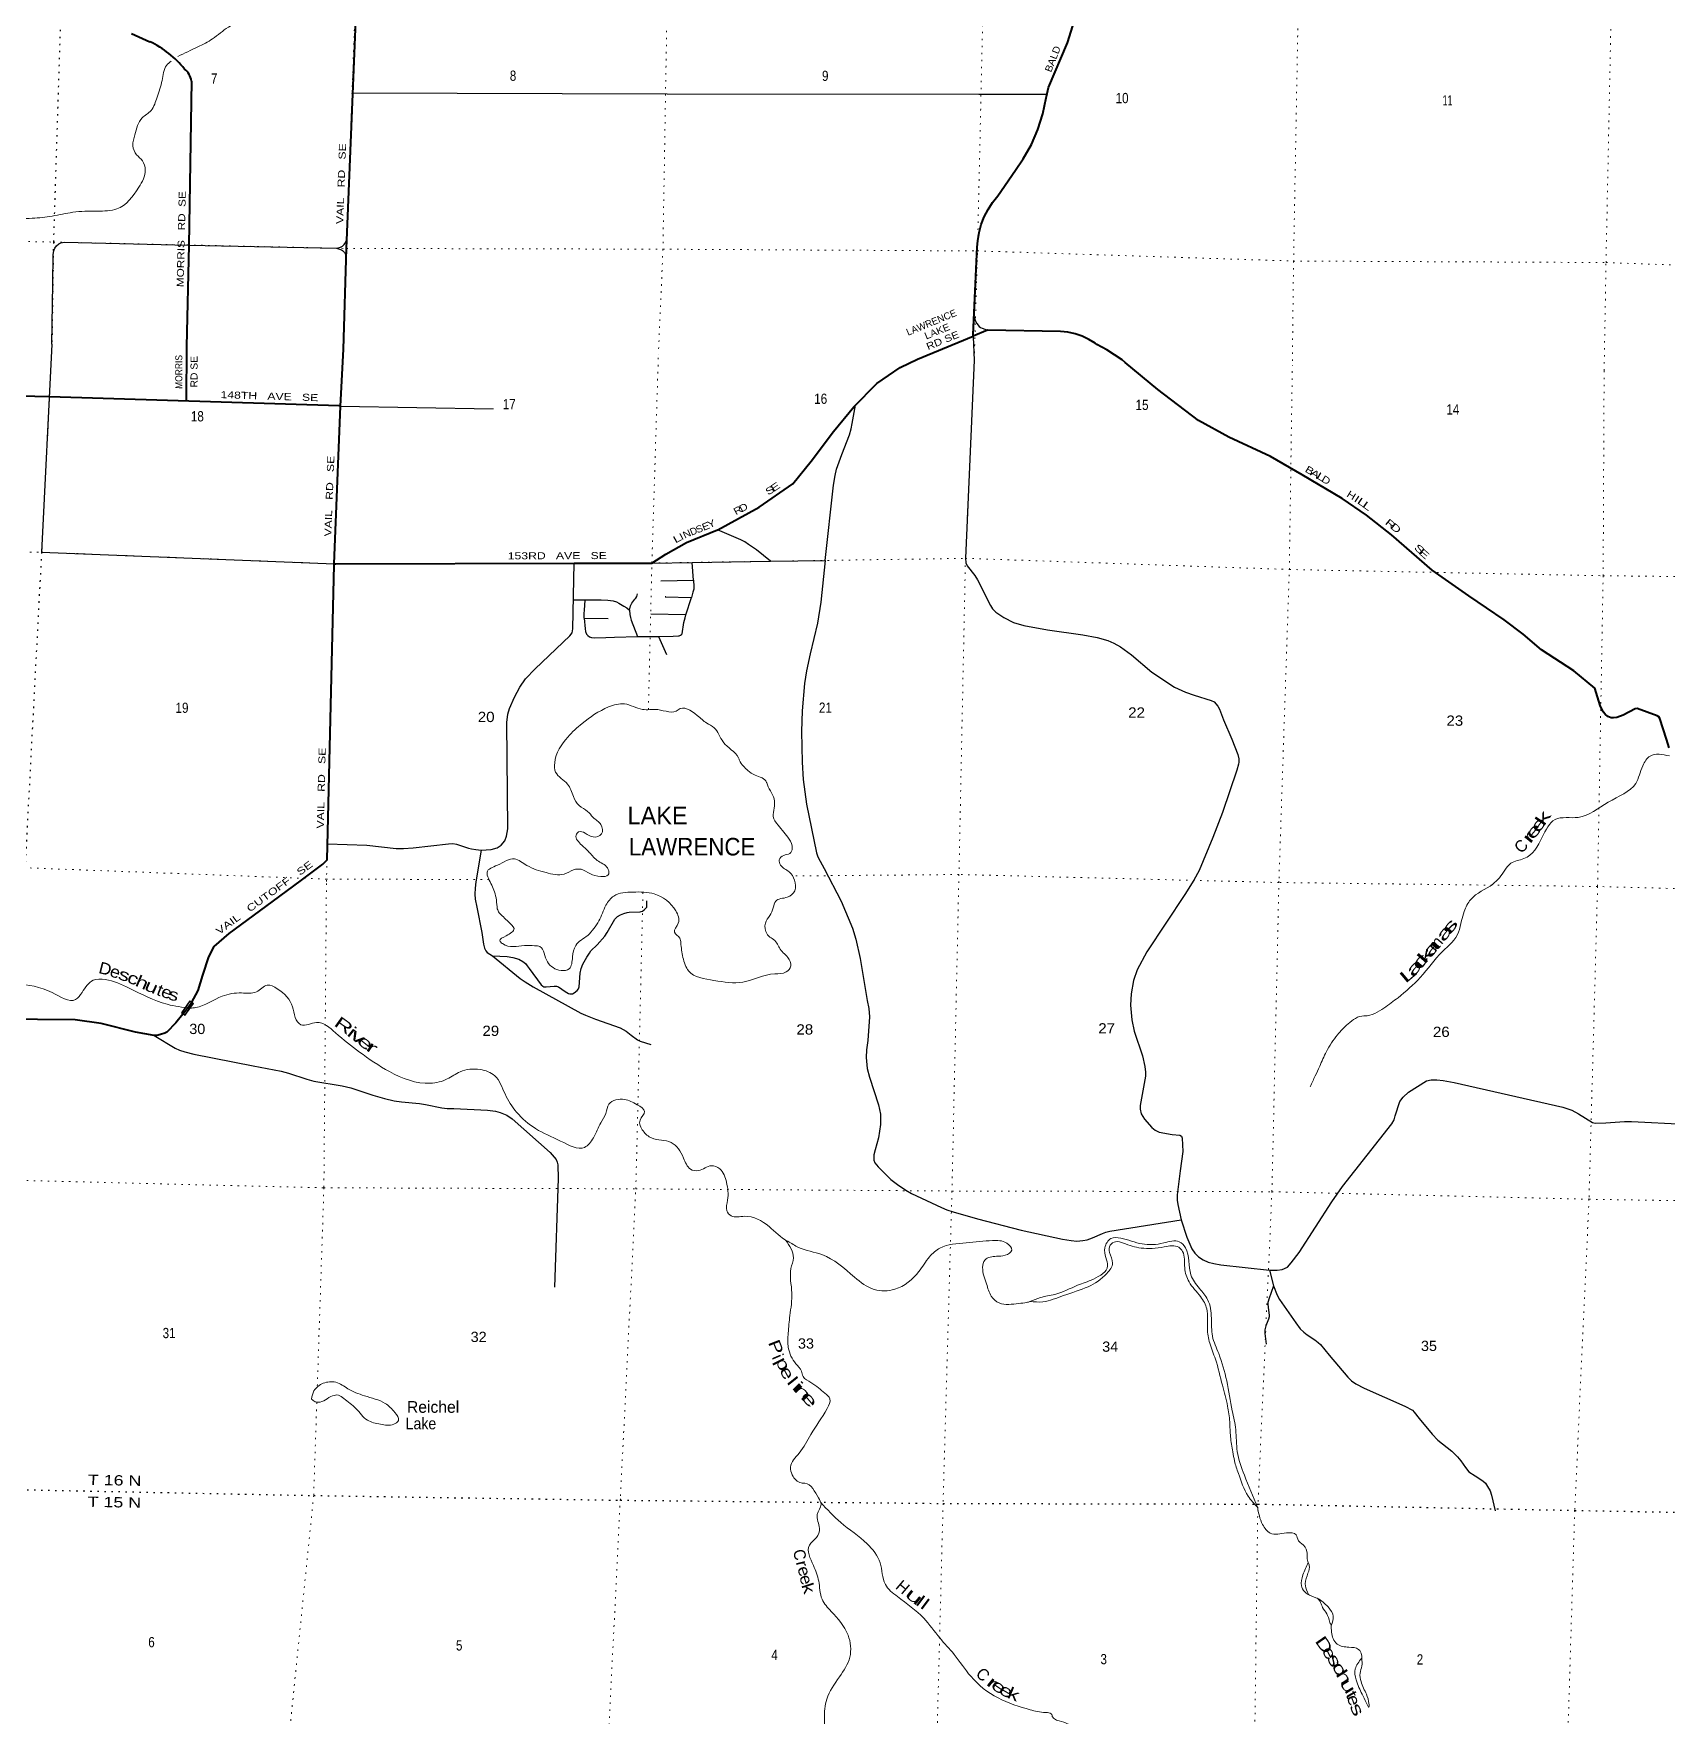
# Model space of a CAD drawing. Header units: feet. Extents: x -518066 to -250644, y -364975 to -177792.
# Drawn here: x -405102 to -377218, y -248936 to -220207 of the extents above; entities that cross this region are included whole.
import ezdxf
from ezdxf.enums import TextEntityAlignment as Align

# ---------------------------------------------------------------- set-up
doc = ezdxf.new("R2010")
doc.units = ezdxf.units.FT
doc.header["$LTSCALE"] = 80
doc.linetypes.add('DOTTED', pattern=[1.5, 0.3, -1.2])
for name, color, linetype, lineweight in [('26', 7, 'Continuous', 40), ('29', 7, 'Continuous', 25), ('39', 7, 'Continuous', 13), ('41', 7, 'Continuous', 13), ('6', 7, 'DOTTED', 25), ('61', 7, 'Continuous', 13), ('7', 7, 'DOTTED', 13)]:
    doc.layers.add(name, color=color, linetype=linetype, lineweight=lineweight)
doc.layers.add('27', color=7, linetype='Continuous')

msp = doc.modelspace()

# ---------------------------------------------------------------- linework, layer by layer
at = {"layer": '26'}
for p, q in [((-403431.72, -220206.54), (-403117.15, -220343.36)), ((-402409.04, -221015.27), (-402453.42, -223815.26)), ((-390018.46, -225763.03), (-389064.52, -225369.03)), ((-402493.58, -225546.41), (-402496.36, -226479.3)), ((-399864.74, -226564.49), (-399813.79, -225593.52))]:
    msp.add_line(p, q, dxfattribs=at)
for points in [[(-399813.79, -225593.52), (-399764.6, -223873.64), (-399579.88, -219426.83)], [(-389064.52, -225369.03), (-389063.45, -225345.13), (-388996.43, -223853.89), (-388988.85, -223742.62), (-388966, -223602.31), (-388928.61, -223465.16), (-388877.09, -223332.67), (-388812, -223206.29), (-388734.06, -223087.4), (-388644.12, -222977.32), (-388345.3, -222538.2), (-388210.09, -222345.15), (-388072.11, -222101.13), (-387960.4, -221844.02), (-387876.17, -221576.64), (-387820.35, -221301.93), (-387814.7, -221281.35), (-387781.47, -221124.51), (-387458.38, -220362.86), (-387363.19, -220075.43)], [(-402453.47, -223814.97), (-402453.42, -223815.26), (-402493.57, -225546.37)], [(-386471.95, -225823.38), (-386524.81, -225776.58), (-386783.28, -225607.14), (-386956.83, -225511.66), (-386986.73, -225490.92), (-387094.37, -225426.57), (-387208.14, -225373.82), (-387326.81, -225333.25), (-387449.07, -225305.31), (-387573.58, -225290.3), (-388820.45, -225268.64), (-389064.52, -225369.03)], [(-393429.64, -228677.56), (-393425.95, -228676.05), (-392718.06, -228289.73), (-392146.77, -227892.58), (-391831.25, -227506.35), (-391448.9, -226996.63), (-391104.59, -226578.77), (-390708.33, -226180.08), (-390310.49, -225904.25), (-390018.46, -225763.03)], [(-377187.38, -232399.55), (-377234.23, -232252.66), (-377345.97, -231900.04), (-377364.65, -231872.44), (-377393.77, -231855.19), (-377734.96, -231729.04), (-377768.99, -231734.36), (-377972.68, -231845.03), (-378079.52, -231881.08), (-378136.66, -231889.7), (-378176.75, -231887.19), (-378234.78, -231863.82), (-378280.18, -231826.7), (-378313.49, -231783.98), (-378363.72, -231676), (-378454.49, -231382.2), (-378812.81, -231084.97), (-379367.13, -230727.39), (-379677.73, -230459.32), (-380004.9, -230215.08), (-380608.43, -229802.13), (-381231.63, -229366.63), (-381927.96, -228762.53), (-382351.9, -228425.71), (-382768.87, -228143.41), (-383451.04, -227738.93), (-383990.1, -227423.94), (-384703.96, -227095.33), (-385221.54, -226812.99), (-385913.22, -226279.46), (-386471.95, -225823.38)], [(-399864.74, -226564.49), (-399889.02, -226563.71), (-404832.37, -226404.74), (-408117.01, -226331.03)], [(-399970.82, -229260.07), (-399864.78, -226565.27), (-399864.74, -226564.49)], [(-395877.42, -229248.84), (-394549.97, -229245.21), (-394313.64, -229091.08), (-393957.44, -228892.79), (-393429.64, -228677.56)], [(-402553.8, -236947.57), (-402409.94, -236752.49), (-402296.69, -236546.07), (-402215.04, -236283.95), (-402112.19, -235967.9), (-402018.21, -235794.63), (-401762.28, -235572.3), (-401033.21, -235031.37), (-400530.83, -234658.99), (-400167.26, -234386.49), (-400093, -234310.98), (-399971.45, -229276.08), (-399970.82, -229260.07)], [(-399970.82, -229260.07), (-399942.1, -229259.99), (-395877.42, -229248.85)], [(-402553.8, -236947.57), (-402677.87, -237098.09), (-402829.49, -237253.59), (-402862.37, -237269.52), (-402934.35, -237297.3), (-402997.7, -237310.41), (-403044.35, -237314.15), (-403365.09, -237253.28), (-403951.76, -237106.46), (-404393.23, -237045.14), (-405036.99, -237038.11), (-405465.42, -237029.41), (-405971.37, -236972.83), (-406655.3, -236860.28), (-407209.07, -236677.88), (-407715, -236518.61), (-408014.85, -236459.05), (-408296.83, -236385.78)]]:
    msp.add_lwpolyline(points, dxfattribs=at)
for centre, radius, start, end in [((-403843.04, -221862.01), 1683.22, 38.56729, 64.45298), ((-402731.46, -221067.28), 326.59, 9.16455, 51.23398)]:
    msp.add_arc(centre, radius, start, end, dxfattribs=at)
at = {"layer": '29'}
for p, q in [((-389049.59, -225779.57), (-389197.95, -229164.61)), ((-393840.7, -229540.04), (-393859.78, -229234.63)), ((-394396.98, -229546.32), (-393840.7, -229540.04)), ((-395888.69, -229872.26), (-395686.04, -229875.1)), ((-393970.78, -230126.95), (-394567.19, -230117.27)), ((-395703.22, -230185.25), (-395295.19, -230194.57)), ((-394795.51, -230497.93), (-394434.21, -230501.66)), ((-394434.21, -230501.66), (-394299.35, -230804.42)), ((-384006.76, -241320.66), (-383940.61, -241584.47))]:
    msp.add_line(p, q, dxfattribs=at)
for points in [[(-399662.9, -221217.99), (-394291.78, -221231.5), (-388966.96, -221237.28), (-387805.49, -221239.66)], [(-404767.8, -223977.53), (-404756.21, -223913.61), (-404738.99, -223866.22), (-404711, -223827.45), (-404670.09, -223795.13), (-404637.79, -223780.05), (-404579.17, -223768.72)], [(-404579.17, -223768.72), (-402453.64, -223816.86), (-399931.66, -223869.82)], [(-399931.66, -223869.82), (-399865.64, -223852.23), (-399850.57, -223846.84), (-399831.19, -223833.92), (-399804.28, -223808.07), (-399790.29, -223788.68), (-399758.52, -223727.23)], [(-404790.98, -225505.77), (-404776.42, -224476.73), (-404767.8, -223977.53)], [(-399931.66, -223869.82), (-399862.41, -223889.93), (-399847.34, -223896.39), (-399827.96, -223909.31), (-399806.43, -223931.93), (-399795.67, -223944.86), (-399767.97, -223991.39)], [(-389051.55, -225042.4), (-389029.02, -225113.46), (-389003.18, -225156.55), (-388964.43, -225203.94), (-388942.9, -225223.32), (-388912.75, -225236.25), (-388820.45, -225268.64)], [(-404790.98, -225505.77), (-404967.47, -229059.87), (-399967.1, -229260.06)], [(-389064.57, -225370.13), (-389065.06, -225381.09), (-389049.59, -225779.57)], [(-399864.02, -226564.51), (-397258.56, -226612.88), (-397262.42, -226604.75)], [(-391591.78, -229199.88), (-391449.94, -227916.02), (-391423.73, -227749.91), (-391397.51, -227645), (-391310.13, -227391.46), (-391174.68, -227055.97), (-391148.47, -226955.43), (-391131, -226862.54), (-391074.2, -226552.18)], [(-392526.89, -229214.21), (-392765.03, -229021.95), (-392898.29, -228925.78), (-392963.82, -228882.07), (-393029.36, -228847.1), (-393429.64, -228677.56)], [(-397465.57, -234146.63), (-397295.72, -234137.4), (-397190.87, -234109), (-397120.96, -234063.09), (-397059.8, -233986.6), (-397029.21, -233905.73), (-397007.37, -233785.53), (-397024.85, -231967.1), (-397007.37, -231827.21), (-396981.16, -231731.05), (-396893.77, -231534.34), (-396806.39, -231363.87), (-396705.9, -231219.61), (-396544.25, -231049.14), (-395950.07, -230489.62), (-395910.74, -230434.97), (-395897.64, -230367.23), (-395877.42, -229248.85)], [(-394549.97, -229245.21), (-393859.78, -229234.63), (-392526.89, -229214.21), (-391591.78, -229199.88)], [(-391591.78, -229199.88), (-391664.03, -229910.4), (-391725.19, -230268.85), (-391847.53, -230793.4), (-391908.7, -231084.09), (-391943.65, -231300.47), (-391982.97, -231768.2), (-391996.08, -232122.27), (-391987.34, -232646.83), (-391965.5, -232941.89), (-391908.69, -233363.72), (-391742.67, -234194.26)], [(-389197.95, -229164.61), (-389193.3, -229240.49), (-389171.46, -229290.76), (-389040.38, -229456.87), (-388992.32, -229529), (-388769.5, -229972.69), (-388734.55, -230027.33), (-388677.75, -230084.16), (-388542.31, -230173.77), (-388380.65, -230259.01), (-388201.52, -230313.65), (-387799.56, -230383.59), (-387196.63, -230471.01), (-386951.96, -230516.91), (-386768.46, -230569.37), (-386663.6, -230610.9), (-386550, -230674.28), (-386366.5, -230811.98), (-386016.98, -231109.22), (-385632.5, -231362.76), (-385440.26, -231450.18), (-385291.71, -231502.64), (-385003.35, -231590.07), (-384955.29, -231616.29), (-384889.75, -231686.24), (-384863.54, -231738.69), (-384793.63, -231922.29), (-384653.82, -232254.51), (-384548.96, -232514.59), (-384531.49, -232586.73), (-384531.49, -232645.73), (-384535.85, -232680.7), (-384566.44, -232779.06), (-384811.11, -233504.7), (-384977.13, -233933.09)], [(-393840.7, -229540.04), (-393833.26, -229643.76), (-393833.26, -229667.8), (-393836.54, -229688.57), (-393849.65, -229743.21), (-393873.91, -229830.73)], [(-394934.28, -230047), (-394912.41, -229977.06), (-394892.75, -229932.26), (-394877.46, -229904.94), (-394842.51, -229863.41), (-394823.94, -229843.74), (-394808.65, -229817.51), (-394794.45, -229771.61)], [(-394434.21, -230501.66), (-394183.88, -230496.16), (-394096.5, -230488.51), (-394082.3, -230487.42), (-394060.45, -230477.58), (-394041.89, -230465.56), (-394032.06, -230451.35), (-394003.66, -230262.29), (-393984, -230179.24), (-393970.78, -230126.95), (-393873.91, -229830.73)], [(-394311.93, -229823.9), (-394321.98, -229823.7), (-393873.91, -229830.73)], [(-395703.22, -230185.25), (-395703.22, -230105.47), (-395701.04, -230049.19), (-395687.93, -229876.52)], [(-395686.04, -229875.1), (-395417.05, -229874.34), (-395301.27, -229878.71), (-395211.71, -229891.82), (-395152.73, -229909.31), (-395115.59, -229928.98), (-395026.03, -229979.25), (-394977.97, -230012.03), (-394934.28, -230047)], [(-394934.28, -230047), (-394924.43, -230126.23), (-394914.6, -230176.5), (-394902.59, -230222.4), (-394795.51, -230497.93)], [(-395703.22, -230185.25), (-395690.11, -230365.56), (-395681.37, -230412.01), (-395663.9, -230461.73), (-395645.33, -230484.14), (-395615.84, -230505.44), (-395583.07, -230515.83), (-395532.83, -230522.93), (-395336.22, -230518.56), (-395185.49, -230509.81), (-394795.51, -230497.93)], [(-400084.84, -234037.51), (-399412.51, -234063.12), (-398914.44, -234119.94), (-398787.74, -234118.85), (-398621.72, -234106.83), (-398018.8, -234036.89), (-397948.89, -234033.62), (-397883.36, -234045.63), (-397682.38, -234111.2), (-397629.95, -234124.32), (-397555.68, -234137.43), (-397465.57, -234146.63)], [(-384977.13, -233933.09), (-385208.69, -234492.61), (-385300.44, -234660.9), (-385453.36, -234903.51), (-386099.98, -235882.68), (-386266.01, -236188.67), (-386327.18, -236372.27), (-386370.87, -236599.57), (-386379.6, -236791.92), (-386357.76, -237045.45), (-386318.44, -237237.79), (-386178.63, -237657.43), (-386134.93, -237838.83), (-386126.19, -237939.37), (-386126.2, -238007.14), (-386213.58, -238505.47), (-386213.58, -238571.02), (-386200.47, -238649.71), (-386143.67, -238741.52), (-386016.97, -238881.38), (-385960.17, -238925.1), (-385890.27, -238960.08), (-385671.81, -239003.8), (-385540.74, -239012.54), (-385510.16, -239030.01), (-385497.05, -239064.99), (-385488.31, -239292.3), (-385532, -239624.52)], [(-397465.57, -234146.63), (-397552.61, -234689.74), (-397565.71, -234795.75), (-397570.08, -234899.57), (-397563.53, -234985.9), (-397539.5, -235122.51), (-397452.12, -235555.27), (-397421.53, -235751.98), (-397408.43, -235818.65), (-397386.58, -235865.64), (-397360.37, -235892.96), (-397272.98, -235948.7)], [(-391742.67, -234194.26), (-391716.46, -234259.86), (-391677.14, -234336.35), (-391607.23, -234458.75), (-391318.87, -235018.27), (-391126.63, -235481.63), (-391069.83, -235665.23), (-390995.56, -235997.44), (-390873.23, -236714.33), (-390847.01, -236852.02), (-390838.27, -236994.1), (-390864.49, -237396.25), (-390886.33, -237555.8), (-390890.7, -237684.76), (-390873.22, -237872.72), (-390838.27, -238025.72), (-390680.99, -238497.82), (-390650.4, -238655.19), (-390646.03, -238830.04), (-390680.99, -239057.35)], [(-397272.98, -235948.7), (-397019.58, -235962.91), (-396925.64, -235977.12), (-396822.97, -236010.99), (-396753.06, -236049.25), (-396709.37, -236080.94), (-396676.59, -236121.37), (-396643.84, -236168.36), (-396438.48, -236443.76), (-396410.07, -236471.09), (-396391.5, -236479.28), (-396355.47, -236478.73), (-396215.66, -236469.99), (-396180.69, -236468.9), (-396163.21, -236473.82), (-396145.75, -236483.1), (-396032.15, -236561.79), (-395970.98, -236596.76), (-395950.21, -236601.68), (-395924, -236602.77), (-395907.61, -236599.49), (-395874.86, -236583.64), (-395823.51, -236542.67), (-395803.84, -236513.16), (-395791.85, -236478.73), (-395774.37, -236247.05), (-395757.96, -236166.72), (-395726.31, -236094.05), (-395661.84, -235972.2), (-395617.08, -235906.08), (-395589.75, -235866.19), (-395486.01, -235766.2), (-395354.93, -235613.2), (-395312.31, -235551.45), (-395180.16, -235324.68), (-395156.12, -235297.37), (-395137.54, -235280.43), (-395084.04, -235250.37), (-395029.41, -235227.42), (-394971.52, -235212.12), (-394935.49, -235206.66), (-394751.99, -235197.91), (-394731.21, -235194.64), (-394711.55, -235186.99), (-394682.08, -235167.31), (-394649.29, -235134.53), (-394637.28, -235119.23), (-394634.02, -235101.74), (-394634.02, -235014.32)], [(-397272.98, -235948.7), (-396797.84, -236338.85), (-396710.45, -236396.77), (-396575.01, -236478.73), (-395762.34, -236928.99), (-395681.51, -236967.24), (-395513.3, -237033.9), (-395089.48, -237182.53), (-395041.42, -237206.59), (-394988.99, -237239.36), (-394905.98, -237304.93), (-394796.75, -237387.99), (-394774.9, -237398.93), (-394748.69, -237409.85), (-394565.18, -237466.67)], [(-403044.35, -237314.15), (-402685.31, -237525.71), (-402613.21, -237559.59), (-402521.46, -237590.19), (-402370.72, -237630.63), (-401357.07, -237831.71), (-400876.46, -237919.14), (-400751.92, -237951.91), (-400439.54, -238059.03), (-400319.37, -238093.99), (-399834.39, -238172.67), (-399688.04, -238207.65), (-399312.29, -238330.05), (-399113.46, -238385.78), (-398949.62, -238425.12), (-398822.93, -238443.71), (-398517.09, -238469.94), (-398414.38, -238487.41), (-398132.6, -238548.62), (-398045.18, -238557.36), (-397931.62, -238557.37), (-397354.88, -238583.6), (-397217.21, -238604.36), (-397138.56, -238626.21), (-397024.96, -238674.3), (-396935.44, -238732.22), (-396288.8, -239309.25), (-396183.89, -239429.47), (-396164.23, -239475.37), (-396157.72, -239519.08), (-396148.98, -239755.13), (-396210.15, -241608.62)], [(-384006.76, -241320.66), (-383878.32, -241318.95), (-383793.11, -241305.27), (-383699.18, -241266.49), (-383635.82, -241191.62), (-383504.75, -241016.77), (-382945.5, -240151.25), (-382762, -239888.97), (-381923.14, -238822.37), (-381881.64, -238750.79), (-381861.97, -238682.49), (-381783.33, -238437.7), (-381728.72, -238366.11), (-381634.78, -238280.33), (-381328.94, -238087.99), (-381248.12, -238068.86), (-381154.18, -238070.51), (-381042.77, -238081.97), (-380857.08, -238114.22), (-379004.59, -238533.87), (-378849.47, -238586.85), (-378733.7, -238647.52), (-378497.77, -238796.14), (-378447.51, -238809.79), (-378270.58, -238804.89), (-377947.27, -238778.66), (-377831.46, -238779.19), (-376927.01, -238826.86)], [(-390680.99, -239057.35), (-390737.79, -239264.97), (-390759.62, -239346.93), (-390764, -239404.85), (-390759.62, -239440.92), (-390742.15, -239486.81), (-390689.73, -239553.48), (-390471.27, -239767.67), (-390355.49, -239858.38), (-390215.67, -239954.54), (-390117.38, -240008.09), (-389606.2, -240248.51), (-389516.62, -240285.68), (-389409.58, -240320.65), (-388994.53, -240440.85), (-388247.42, -240633.19), (-387539.63, -240790.55), (-387393.24, -240813.52), (-387294.96, -240821.15), (-387196.63, -240813.52), (-387120.2, -240799.3), (-387030.61, -240767.62), (-386858.05, -240690.01), (-386803.41, -240669.26), (-386731.35, -240655.04), (-385514.53, -240459.44)], [(-385532, -239624.52), (-385584.43, -240033.23), (-385584.43, -240120.65), (-385575.69, -240194.96), (-385514.53, -240459.44)], [(-385514.53, -240459.44), (-385418.4, -240752.31), (-385335.39, -240953.39), (-385282.96, -241027.7), (-385217.42, -241093.27), (-385143.15, -241141.35), (-385055.77, -241180.69), (-384959.65, -241202.55), (-384841.68, -241224.41), (-384006.76, -241320.66)], [(-383940.61, -241584.47), (-384020.33, -241811.8), (-384033.44, -241851.15), (-384035.62, -241870.28), (-384035.63, -241897.05), (-384024.7, -241999.77), (-384013.78, -242087.2), (-384012.68, -242099.77), (-384014.87, -242113.98), (-384026.89, -242154.95), (-384068.4, -242270.79), (-384084.77, -242315.06), (-384088.06, -242336.36), (-384088.05, -242365.87), (-384085.87, -242401.93), (-384066.21, -242583.34)], [(-383940.61, -241584.47), (-383879.42, -241745.14), (-383837.91, -241818.35), (-383560.47, -242217.24), (-383484.01, -242318.87), (-383425.03, -242374.61), (-383366.05, -242421.6), (-383237.16, -242505.75), (-383178.17, -242552.74), (-383136.67, -242588.81), (-382988.12, -242768.03), (-382669.17, -243143.97), (-382607.99, -243205.15), (-382533.73, -243257.62), (-382393.92, -243331.94), (-381699.23, -243637.93)], [(-381699.23, -243637.93), (-381570.31, -243711.14), (-381539.73, -243741.74), (-381452.34, -243851.02), (-381229.52, -244117.67), (-381133.4, -244218.21), (-380897.46, -244410.55), (-380801.34, -244506.72), (-380744.54, -244572.29), (-380665.89, -244689.24), (-380604.73, -244760.26), (-380495.5, -244830.2), (-380368.8, -244913.26), (-380322.91, -244955.89), (-380285.78, -245009.43), (-380242.08, -245087.03), (-380220.25, -245162.43), (-380154.71, -245424.71)]]:
    msp.add_lwpolyline(points, dxfattribs=at)
at = {"layer": '39'}
for points in [[(-397754.31, -213228.86), (-397740.58, -213367.68), (-397762.44, -213722.32), (-397760.55, -214016.38), (-397751.23, -214215.72), (-398011.32, -214422.95), (-398364.1, -214598.59), (-398429.71, -214715.86), (-398382.12, -214925), (-398484.97, -215191.58), (-398591.93, -215446.1), (-399020.41, -215733.03), (-399427.78, -215864.74), (-399576.02, -215952.36), (-399524.51, -216145.37), (-399505.2, -216334.57), (-399426.04, -216448.83), (-399443.1, -216610.08), (-399399.63, -216805.16), (-399362.2, -216996.25), (-399351.98, -217022.36), (-399318.69, -217197.37), (-399241.17, -217370.05), (-399165.55, -217558.87), (-399155.14, -217615.19), (-399500.78, -217964), (-399802.61, -218246.04), (-400378.82, -218701.16), (-400739.05, -218971.52), (-400917.04, -219123.8), (-401074.71, -219308.17), (-401153.82, -219516.17), (-401224.89, -219722.11), (-401777.5, -220094.49), (-402047.69, -220293.73), (-402300.17, -220432.43), (-402642.64, -220594.77)], [(-402753.75, -220678.66), (-402833.03, -220748.28), (-402909.81, -221004.6), (-402996.44, -221293.22), (-403097.56, -221517.49), (-403249.56, -221645.42), (-403374.41, -221932.29), (-403407.39, -222119.84), (-403344.06, -222274.49), (-403244.86, -222378.55), (-403197.62, -222533.32), (-403306.31, -222830.14), (-403679.98, -223199.28), (-404013.55, -223235.81), (-404433.68, -223256.82), (-404783.16, -223321.66), (-405126.78, -223358.26), (-405558.92, -223389.42), (-406044.56, -223543.81), (-406333.71, -223608.23), (-406745.17, -223727.88), (-407068.47, -223798.58), (-407261.34, -223826.08), (-407289.87, -223831.53)], [(-397188.27, -235151.72), (-397236.76, -234856.76), (-397338.86, -234627.16), (-397362.97, -234523.98), (-397187.56, -234404.71), (-396895.65, -234295.87), (-396684.55, -234406.87), (-396357, -234530.31), (-396047.64, -234556.72), (-395887.23, -234483.47), (-395756.25, -234474.04), (-395608.8, -234547.51), (-395420.65, -234597.64), (-395295.34, -234569.98), (-395293.47, -234475.39), (-395463.78, -234337.02), (-395617.75, -234186.91), (-395746.06, -234061.48), (-395843.24, -233888.35), (-395801.94, -233834.82), (-395687.69, -233857.28), (-395550.14, -233922.49), (-395410.27, -233870.97), (-395419.19, -233711.72), (-395555.55, -233586.12), (-395646.12, -233485.62), (-395793.05, -233385.99), (-395890.58, -233230.98), (-395989.02, -233019.57), (-396192.24, -232816.1), (-396209.17, -232654.68), (-395985.18, -232216.25), (-395741.12, -231983.6), (-395288.85, -231702.84), (-395018.16, -231649.94), (-394712.18, -231744.75), (-394450.66, -231748.05), (-394100.59, -231751.13), (-394098.54, -231749.15), (-393776.5, -231846.3), (-393614.12, -231978.47), (-393486.91, -232057.56), (-393332.75, -232300.3), (-393072.51, -232571.38), (-393053.28, -232616.06), (-392909.8, -232788.11), (-392788.66, -232869.1), (-392592.28, -232989.16), (-392589.99, -232997.98), (-392464.59, -233270.34), (-392461.75, -233431.48), (-392480.59, -233570.03), (-392397.05, -233720.73), (-392208.58, -233958.12), (-392153.32, -234114.29), (-392195.39, -234206.06), (-392300.62, -234236.14), (-392374.62, -234315.18), (-392354.21, -234402.17), (-392205.59, -234517.95), (-392115.78, -234656.69), (-392111.36, -234840.02), (-392238.3, -234950.2), (-392436.81, -235016.64), (-392477.3, -235130.59), (-392536.25, -235262.29), (-392613.34, -235395.63), (-392584.79, -235579.44), (-392567.16, -235603.96), (-392497.72, -235653.69), (-392416.81, -235733.87), (-392374.2, -235817.29), (-392230.51, -235979.27), (-392181.05, -236123.24), (-392257.54, -236226.39), (-392453.37, -236258.66), (-392997.46, -236400.64), (-393489.89, -236372.52), (-393921.32, -236210.73), (-394019.32, -235977.18), (-394056.61, -235726.75), (-394073.24, -235651.91), (-394163.77, -235549.39), (-394100.32, -235393.62), (-394142.43, -235183.36), (-394508.96, -234894.02), (-394870.53, -234862.52), (-395199.86, -234930.33), (-395333.71, -235084.67), (-395453.78, -235356.08), (-395641.8, -235603.95)], [(-377181.8, -232539.47), (-377511.59, -232541.01), (-377637.59, -232705.57), (-377758.26, -233007.17), (-378225.41, -233327.9), (-378739.64, -233587.27), (-379134.75, -233623.55), (-379352, -233925.2), (-379665.11, -234291.34), (-379890.05, -234371.34), (-379991, -234490.11), (-380194.87, -234725.58), (-380574.33, -234987.69), (-380685.08, -235194.85), (-380732.44, -235350.94), (-380780.64, -235549.3), (-381056.79, -235877.94), (-381435.78, -236319.27), (-381814.9, -236665.95), (-382055.83, -236842.28), (-382382.46, -236976.6), (-382396.54, -236976.31), (-382666.88, -237113.78), (-382849.68, -237301.36), (-383036.41, -237585.5), (-383152.06, -237836.86), (-383227.74, -238000.43), (-383313.92, -238185.94)], [(-395641.8, -235603.95), (-395848.42, -235774.93), (-395904.63, -235971.12), (-395962.96, -236173.3), (-396098.36, -236202.77), (-396332.83, -236053.03), (-396388.29, -235906.93), (-396460.48, -235792.71), (-396550.75, -235778.79), (-396725.79, -235777.25), (-397099.39, -235743.49), (-397142.72, -235696.3), (-397038.38, -235609.82), (-396903.08, -235483.7), (-396999.48, -235373.02), (-397084.3, -235286.72), (-397155.59, -235215.73), (-397188.27, -235151.72)], [(-408282.75, -235591.12), (-408091.79, -235731.72), (-407762.91, -235788.73), (-407203.86, -236110.17), (-406847.68, -236312.71), (-406218.22, -236432.21), (-405391.26, -236434.91), (-404786.45, -236580.08), (-404386.33, -236696.94), (-404275.28, -236576.37), (-404086.05, -236368.79), (-403880.57, -236356.85), (-403470.94, -236502.09), (-402822.47, -236779.03), (-402430.3, -236845.52)], [(-402430.3, -236845.52), (-402334.62, -236835.25), (-401882.05, -236641.07), (-401552.96, -236585.33), (-401299.04, -236566.33), (-401113.7, -236453.3), (-400943.84, -236513.13), (-400682.31, -236820.47), (-400637.63, -237002.6), (-400539.49, -237127.42), (-400273.15, -237090.54), (-399952.62, -237264.17), (-399540.64, -237594.7), (-399030.09, -237927.24), (-398329.77, -238126.7), (-398042.6, -238054.01), (-397822.86, -237931.61), (-397482.01, -237892.22), (-397232.62, -237999.98), (-397055.65, -238309.63), (-396858.56, -238619.69), (-396534.16, -238902.13), (-396107.75, -239114.16), (-395697.36, -239221.15), (-395547.22, -239057.08), (-395421.4, -238799.89), (-395337.75, -238640.5), (-395282.35, -238484.57), (-395015.13, -238403.41), (-394801.62, -238494.33), (-394675.17, -238611.67), (-394752.46, -238755.08), (-394699.81, -238941.39), (-394555.29, -239061.11), (-394222.8, -239138.33), (-394008.74, -239404.44), (-393891.72, -239592.06), (-393753.42, -239619.03), (-393534.43, -239534.88), (-393392.62, -239588.1), (-393276.44, -239817.99), (-393258.29, -240120.39), (-393269.96, -240303.39), (-393197.25, -240391.44), (-392970.01, -240398.07), (-392550.89, -240571.69), (-392233.93, -240823.78), (-392229.94, -240825.87), (-392046.89, -240930.27), (-391648.86, -241051.11), (-391093.09, -241436.91), (-390755.18, -241647.14), (-390402.98, -241644.22), (-389992.55, -241342.47), (-389812.5, -241090.41), (-389632.47, -240941.03), (-389186, -240851.44), (-388734.49, -240812.28), (-388493.92, -240857.43), (-388407.73, -240975.97), (-388520.15, -241064.3), (-388669.39, -241081.4), (-388863.8, -241143.9), (-388904.53, -241269.93), (-388837.7, -241553.18), (-388757.33, -241762.21), (-388620.78, -241877.74), (-388288.94, -241886.49), (-388151.77, -241869.14), (-388097.14, -241854.14)], [(-392268.02, -240803.83), (-392134.92, -241107.69), (-392176.8, -241292.08), (-392160.8, -241703.17), (-392194.68, -242093.11), (-392222.75, -242392.55), (-392221.62, -242640.24), (-392092.24, -242914.7), (-391998.17, -243041.45), (-391967.82, -243134.69), (-391834.97, -243234.03), (-391706.06, -243329.27), (-391599.16, -243418.03), (-391510.56, -243516.47), (-391556.03, -243678.65), (-391836.46, -244121.97), (-392036.02, -244444.12), (-392185.58, -244680.69), (-392154.02, -244814.22), (-391999.76, -244950.25), (-391939.5, -244955.5), (-391705.05, -245207.93), (-391662.91, -245315.5), (-391726.72, -245489.38), (-391689.19, -245727.74), (-391742.58, -245883.71), (-391861.88, -246014.18), (-391794.23, -246357.86), (-391702.95, -246625.5), (-391644.73, -246936.77), (-391489.85, -247143.28), (-391202.07, -247547.8), (-391171.35, -247926.97), (-391349.06, -248263.65), (-391563.81, -248641.87), (-391604.62, -248975.28), (-391616.2, -249254.93), (-391731.41, -249484.15), (-391860.3, -249692.95), (-391873.57, -249956.46), (-391761.63, -250603.06), (-391618.01, -250869.75), (-391496.85, -251051.42), (-391273.81, -251168.71), (-391083.53, -251416.21), (-391044.24, -251769.37), (-390971.12, -251937.98), (-390768.28, -252262.25), (-390703.74, -252559.56), (-390658.58, -252717.53), (-390467.36, -252816.05), (-390414.13, -252871.49), (-390011.53, -253066.93), (-389792.52, -253387.5), (-389565.2, -253593.47), (-389389.45, -253762.15), (-389277.67, -253909.39)], [(-388097.14, -241854.14), (-387918.7, -241785.27), (-387670.15, -241731.93), (-387284.75, -241576.66), (-387015.04, -241471.39), (-386771.1, -241244.79), (-386804.52, -241103.16), (-386817.3, -240935.78), (-386715.59, -240778.77), (-386548.45, -240772.1), (-386184.17, -240870.1), (-385813.59, -240853.47), (-385547.61, -240834.7), (-385444.97, -240935.45), (-385349.51, -241398.49), (-385205.18, -241628.95), (-385064.1, -241821.09), (-384999.93, -242136.5), (-384981.89, -242444.94), (-384875.11, -242743.1), (-384739.47, -243208.97), (-384642.95, -243720.35), (-384584.93, -244041.68), (-384558.11, -244414.73), (-384437.31, -244817.88), (-384212.71, -245364.08)], [(-388097.14, -241854.14), (-387877.9, -241858.59), (-387523.63, -241751.01), (-387102.11, -241600.5), (-386783.71, -241373.4), (-386685.63, -241196.18), (-386738.36, -241013.89), (-386725.91, -240893.33), (-386634.16, -240832.78), (-386501.85, -240857.61), (-386201.65, -240940.22), (-385806.86, -240920.05), (-385557.49, -240927.13), (-385492.47, -240996.91), (-385455.78, -241277.53), (-385382.08, -241518.64), (-385183.83, -241770.33), (-385079.32, -241979.85), (-385067.88, -242316.34), (-385028.53, -242564.81), (-384931.3, -242836.59), (-384813.39, -243283.98), (-384723.82, -243638.17), (-384686.93, -243908.73), (-384673.85, -244162.7), (-384632.65, -244419.26), (-384605.55, -244574.85), (-384539.34, -244787.62), (-384373.97, -245175.56), (-384212.71, -245364.08)], [(-400358.23, -243518.05), (-400317.22, -243377.93), (-400159.75, -243250.25), (-399944.09, -243232.48), (-399737.02, -243343.4), (-399457.66, -243461.83), (-399102.11, -243593.89), (-398936.14, -243748.27), (-398876.46, -243884.39), (-398954.21, -243949.26), (-399183.55, -243946.62), (-399405.57, -243879.69), (-399600.83, -243680.41), (-399808.72, -243509.07), (-399900.17, -243452.84), (-399998.96, -243462.92), (-400121.04, -243530.92), (-400244.65, -243574.72), (-400298.76, -243563.55), (-400358.23, -243518.05)], [(-391667.95, -245285.84), (-391326.96, -245624.35), (-390875.46, -245991.93), (-390654.47, -246314.56), (-390565.18, -246682.83), (-390358.05, -246892.42), (-389908.61, -247261.97), (-389637.53, -247595.68), (-389391.61, -247878.54), (-389107.26, -248252.79), (-388641.72, -248622.67), (-388094.35, -248823.06), (-387827.67, -248870.76), (-387733.53, -248892.8), (-387708.54, -248951.7), (-387643.08, -248999.34), (-387479.11, -249051), (-387268.35, -249280.79), (-387178.41, -249717.54), (-387099.63, -250007.08), (-386785.18, -250182.6), (-386487.62, -250398.05), (-386234.97, -250747.5), (-386109.57, -251019.86), (-386250.42, -251222.38), (-386523.87, -251516.84), (-386637.37, -251862.88), (-386670.3, -252204.51), (-386642.42, -252422.54), (-386688.05, -252592.77), (-386872.98, -252786.34), (-386949.66, -253000.23), (-386984.87, -253152.54), (-387009.47, -253276.88)], [(-384213.13, -245363.06), (-384126.05, -245661.83), (-383996.13, -245807.43), (-383716.38, -245805.06), (-383553.98, -245834.53), (-383515.78, -245938), (-383462.35, -245983.38), (-383368.56, -246124.22), (-383366.53, -246224.94), (-383350.14, -246311.85)], [(-383350.14, -246311.85), (-383436.8, -246521.51), (-383464.6, -246706.2), (-383402.35, -246814.18), (-383342.77, -246853.64), (-383360.11, -246815.03), (-383397.55, -246673.33), (-383351.68, -246491.03), (-383328.93, -246358.59), (-383350.36, -246310.67)], [(-383343.34, -246857.62), (-383269.06, -246891.38), (-383227.14, -246908.34), (-383178.59, -246923.51)], [(-383181.12, -246921.36), (-383008.96, -247067.82), (-382919.59, -247228.7), (-382935.66, -247329.05), (-382952.71, -247377.03), (-382975.97, -247332.26), (-383031.39, -247184.15), (-383101.68, -247076), (-383136.25, -246992.74), (-383181.64, -246922.56)], [(-382953.19, -247377.05), (-382923.1, -247609.19), (-382854.49, -247701.19), (-382652.34, -247755.63), (-382488.09, -247793.2), (-382435.57, -247884.87), (-382434.8, -247947.31)], [(-382434.83, -247944.88), (-382544.95, -248124.28), (-382528.58, -248313.88), (-382428.74, -248555.52), (-382349.5, -248720.23), (-382310.47, -248781.43), (-382309.59, -248737.15), (-382354.36, -248559.05), (-382446.6, -248339.71), (-382461.95, -248200.46), (-382431.31, -248076.25), (-382434.8, -247947.18)]]:
    msp.add_spline(points, degree=3, dxfattribs=at)
at = {"layer": '6'}
for points in [[(-404475.19, -213023.12), (-404597.16, -218460.2), (-404764.23, -223764.65), (-404791.24, -225511.11)], [(-404790.98, -225505.77), (-404967.47, -229059.87), (-405249.29, -234448.42), (-405413.32, -239782.98), (-405574.23, -245061.23), (-405764.85, -250417.4), (-405874.29, -255839.65), (-406080.19, -261255.92), (-406344.1, -263912.46), (-406241.3, -266747.6), (-406366.96, -271256.66)], [(-408449.87, -244943.66), (-405574.23, -245061.23), (-400322.46, -245165.85), (-395088.31, -245245.95), (-389580.01, -245301.41), (-384259.96, -245311.76)], [(-384231.11, -245311.82), (-384205.64, -245311.87), (-378798.99, -245419.64), (-377033.1, -245452.31)]]:
    msp.add_lwpolyline(points, dxfattribs=at)
at = {"layer": '61'}
for p, q in [((-402518.96, -236968.38), (-402580.29, -236925.21)), ((-402375.06, -236763.95), (-402518.96, -236968.38))]:
    msp.add_line(p, q, dxfattribs=at)
msp.add_lwpolyline([(-402580.29, -236925.21), (-402436.39, -236720.78), (-402375.06, -236763.95)], dxfattribs=at)
msp.add_lwpolyline([(-402434.45, -236731.93), (-402569.13, -236923.27), (-402520.89, -236957.22), (-402386.21, -236765.88)], close=True, dxfattribs=at)
at = {"layer": '7'}
for points in [[(-399825.66, -225593.31), (-399764.51, -223873.36), (-399571.3, -218568.73), (-399369.09, -213100.9)], [(-394051.52, -213229.59), (-394272.47, -218598.86), (-394361.22, -223886.65), (-394438.66, -225687.06)], [(-389048.21, -225779.59), (-388992.01, -223916.29), (-388874.94, -218654.49), (-388627.66, -213315.25)], [(-383364.49, -213428.2), (-383500.96, -218800.92), (-383597.75, -224088.77), (-383618.53, -225871.52)], [(-378297.23, -225960.35), (-378264.76, -224114.63), (-378156.18, -218782.39), (-378087.4, -213516.88)], [(-408069.88, -223695.69), (-404764.23, -223764.65), (-399764.51, -223873.36), (-394361.22, -223886.65), (-388992.01, -223916.29), (-383597.75, -224088.77), (-378264.76, -224114.63), (-376681.79, -224170.67)], [(-399825.66, -225593.31), (-399967.1, -229260.06), (-400104.68, -234715.83), (-400147.95, -239912.04), (-400260.49, -243300.11)], [(-394609.36, -231746.13), (-394549.97, -229245.21), (-394438.66, -225687.06)], [(-389048.21, -225779.59), (-389197.95, -229164.61), (-389308.91, -234562.67), (-389428.04, -239966.61), (-389580.01, -245301.41), (-389719.29, -250706.95), (-389348.12, -255941.64), (-389374.8, -261148.11), (-389604.4, -266541.75), (-389602.4, -270219.86), (-389950.72, -271542.51)], [(-384625.59, -271632.71), (-384394.13, -269452.4), (-384300.79, -266772.26), (-384119.36, -261337.52), (-384108.95, -256174.87), (-384280.58, -250821.41), (-384208.43, -245386.17), (-383967.18, -239978.82), (-383845.72, -234625.42), (-383670.19, -229355.38), (-383618.53, -225871.52)], [(-378297.23, -225960.35), (-378313.83, -229462.12), (-378408.88, -234767.88), (-378554.89, -240106.84), (-378798.99, -245419.64), (-378949.73, -250387.46)], [(-408165.23, -229027.16), (-404967.47, -229059.87), (-399967.1, -229260.06), (-394549.97, -229245.21), (-389197.95, -229164.61), (-383670.19, -229355.38), (-378313.83, -229462.12), (-376769.41, -229478.49)], [(-397329.23, -234649.02), (-400101.89, -234641.53), (-405249.29, -234448.42), (-408260.47, -234352.87)], [(-376857.4, -234808.78), (-378408.88, -234767.88), (-383848.51, -234699.72), (-389308.91, -234562.67), (-392153.4, -234588.27)], [(-395462.76, -271447.85), (-394978.26, -269803.08), (-394929.3, -266471.88), (-395066.81, -263865.58), (-394885.91, -261132.86), (-394871.33, -258467.23), (-394575.7, -255936.17), (-394517.11, -253283.51), (-395351.8, -250522.11), (-395085.52, -245171.65), (-394824.02, -239929.53), (-394701.86, -234860.49)], [(-408355.95, -239691.7), (-405339.02, -239785.77), (-400147.95, -239912.04), (-394824.02, -239929.53), (-389428.04, -239966.61), (-383967.18, -239978.82), (-378554.89, -240106.84), (-376945.3, -240133.36)], [(-400269.75, -243578.9), (-400322.46, -245165.85), (-400859.46, -250434.44), (-401004, -256105.66), (-400989.26, -261389.35), (-401007.97, -263058.8)]]:
    msp.add_lwpolyline(points, dxfattribs=at)

# ---------------------------------------------------------------- texts
at = {"layer": '27'}
for s, rotation, width, p in [('BALD', 68.654, 1.1, (-387736.04, -220875.31)), ('VAIL   RD   SE', 87.914, 1.3, (-399819.47, -223459.03)), ('MORRIS   RD  SE', 88.674, 1.25, (-402542.12, -224535.52)), ('LAKE', 22.358, 1.1, (-389867.33, -225430.21)), ('RD SE', 22.358, 1.2, (-389835.62, -225611.01)), ('MORRIS', 89.829, 0.9, (-402565.74, -226271.34)), ('RD SE', 89.829, 1.1, (-402305.55, -226248.26)), ('148TH   AVE   SE', 358.158, 1.3, (-401914.49, -226428.54)), ('VAIL   RD   SE', 87.747, 1.3, (-400022.52, -228793.61)), ('153RD   AVE   SE', 0.157, 1.3, (-397010.71, -229181.96)), ('VAIL   RD   SE', 88.617, 1.3, (-400150.16, -233778.42)), ('VAIL   CUTOFF   SE', 36.22, 1.35, (-401936.7, -235596.05))]:
    msp.add_text(s, height=120, rotation=rotation, dxfattribs=dict(at, width=width)).set_placement(p)
msp.add_text('LAWRENCE', height=120, rotation=22.358, dxfattribs=at).set_placement((-390177.92, -225365.33))
for s, rotation, width, p in [('B', 329.524, 1.35, (-383352.85, -227715.33)), ('A', 329.437, 1.4, (-383259.56, -227774.24)), ('L', 329.437, 1.55, (-383161.3, -227824.45)), ('D', 329.437, 1.25, (-383073.32, -227880.69)), ('S', 31.172, 1.35, (-392505.66, -228056.14)), ('E', 34.205, 1.45, (-392411.12, -227994.48)), ('H', 328.158, 1.25, (-382641.97, -228139.53)), ('I', 326.13, 1.45, (-382550.06, -228200.6)), ('R', 29.252, 1.2, (-393054.31, -228396.2)), ('D', 29.252, 1.2, (-392957.03, -228348.16)), ('L', 326.13, 1.65, (-382463.44, -228256.96)), ('L', 324.169, 1.7, (-382375.13, -228320.43)), ('N', 25.086, 1.15, (-393927.86, -228801.65)), ('D', 22.21, 1.05, (-393816.08, -228755.57)), ('S', 20.465, 1.1, (-393719.91, -228718.52)), ('E', 21.585, 1.15, (-393609.15, -228672.6)), ('Y', 23.988, 1.2, (-393509.2, -228628.48)), ('R', 320.695, 1.5, (-381980.27, -228625.22)), ('D', 320.695, 1.5, (-381889.41, -228696.32)), ('L', 29.243, 1.5, (-394088.63, -228880.1)), ('I', 27.134, 1.2, (-394017.5, -228846.55)), ('S', 317.707, 1.7, (-381487.26, -229053.54)), ('E', 318.706, 1.7, (-381409.44, -229131.71))]:
    msp.add_text(s, height=120, rotation=rotation, dxfattribs=dict(at, width=width)).set_placement(p, align=Align.CENTER)
at = {"layer": '41'}
for s, height, p in [('LAKE', 300, (-394965.52, -233706.25)), ('Reichel', 200, (-398730.21, -243753.4))]:
    msp.add_text(s, height=height, dxfattribs=at).set_placement(p)
for s, rotation, width, p in [('k', 56.006, 1.8, (-379259.83, -233652.37)), ('r', 50.943, 2, (-379508.35, -233983.29)), ('e', 50.943, 1.8, (-379427.52, -233882.3)), ('e', 54.473, 1.65, (-379343.92, -233767.95)), ('a', 49.416, 1.95, (-380947.2, -235619.38)), ('s', 52.704, 2, (-380855.43, -235508.19)), ('k', 49.152, 2.1, (-381268.76, -236000.59)), ('a', 49.539, 1.95, (-381174.78, -235895.27)), ('D', 345.539, 1.1, (-403904.33, -236268.46)), ('a', 46.129, 2.1, (-381460.37, -236215.85)), ('c', 49.375, 2.1, (-381367.17, -236108.83)), ('e', 341.516, 1.15, (-403739.62, -236319.54)), ('s', 341.516, 1.4, (-403585.72, -236371.95)), ('c', 339.444, 1.35, (-403438.25, -236428.92)), ('h', 336.371, 1.4, (-403288.79, -236497.22)), ('u', 336.291, 1.45, (-403128.6, -236567.22)), ('L', 40.144, 1.9, (-381581.84, -236341.87)), ('t', 338.456, 1.15, (-402980.65, -236628.37)), ('e', 339.714, 1.2, (-402862.9, -236667)), ('s', 346.679, 1.25, (-402733.94, -236712.33)), ('R', 324.544, 1.6, (-399865.34, -237221.52)), ('i', 321.209, 1.65, (-399731.76, -237328.97)), ('v', 321.311, 1.9, (-399624.5, -237410.66)), ('e', 321.311, 1.8, (-399500.83, -237508.61)), ('r', 326.024, 1.8, (-399378.28, -237597.2)), ('P', 291.431, 1.4, (-392524.84, -242667.15)), ('i', 293.412, 1.1, (-392493.78, -242833.51)), ('p', 297.329, 1.5, (-392400.59, -242962.69)), ('e', 298.593, 1.45, (-392329.16, -243119.74)), ('l', 308.46, 1.55, (-392227.89, -243271.49)), ('i', 313.519, 1.85, (-392134.06, -243370.84)), ('n', 312.441, 2.05, (-392047.52, -243466.82)), ('e', 309.941, 1.85, (-391935.88, -243584.73)), ('C', 281.395, 0.95, (-392123.18, -246196.5)), ('r', 283.888, 1.15, (-392081.98, -246352.58)), ('e', 289.043, 1.15, (-392044.35, -246488.38)), ('e', 287.025, 1.1, (-392012.69, -246630.53)), ('k', 288.067, 1.3, (-391974.41, -246778.59)), ('u', 321.192, 1.95, (-390134.13, -246965.29)), ('l', 323.109, 1.5, (-390025.44, -247045.46)), ('l', 323.085, 1.5, (-389946.65, -247102.47)), ('D', 304.727, 1.55, (-383156.83, -247772.77)), ('e', 296.727, 1.4, (-383074.2, -247896.76)), ('s', 294.727, 1.55, (-382991.33, -248021.13)), ('c', 300.463, 1.7, (-382898.22, -248170.73)), ('h', 302.992, 1.65, (-382819.48, -248320.04)), ('r', 321.162, 2, (-388791.4, -248439.39)), ('e', 325.723, 1.6, (-388682.26, -248508.98)), ('e', 330.052, 1.5, (-388550.36, -248586.13)), ('k', 337.258, 1.45, (-388413.91, -248649.49)), ('u', 301.93, 1.7, (-382752.21, -248470.46)), ('t', 299.748, 1.4, (-382691.73, -248612.52)), ('e', 289.662, 1.2, (-382663.42, -248692.85)), ('s', 295.652, 1.6, (-382601.32, -248859.47))]:
    msp.add_text(s, height=200, rotation=rotation, dxfattribs=dict(at, width=width)).set_placement(p, align=Align.CENTER)
for s, height, width, p in [('LAWRENCE', 300, 0.95, (-394943.38, -234237.83)), ('Lake', 200, 0.9, (-398752.35, -244035.8))]:
    msp.add_text(s, height=height, dxfattribs=dict(at, width=width)).set_placement(p)
for s, rotation, p in [('C', 46.852, (-379642.16, -234146.28)), ('m', 49.539, (-381103.12, -235807.74)), ('H', 319.526, (-390332.55, -246804.25)), ('C', 315.536, (-388968.68, -248292.81))]:
    msp.add_text(s, height=200, rotation=rotation, dxfattribs=at).set_placement(p, align=Align.CENTER)
at = {"layer": '6', "width": 1.3}
for s, p in [('T 16 N', (-404177.51, -244983.19)), ('T 15 N', (-404181.99, -245358.03))]:
    msp.add_text(s, height=175, rotation=358.859, dxfattribs=at).set_placement(p)
at = {"layer": '7'}
for s, width, p in [('7', 0.85, (-402075.98, -221060.04)), ('8', 0.85, (-396974.88, -221011.68)), ('9', 0.85, (-391646.38, -221014.75)), ('10', 0.85, (-386635.29, -221393.75)), ('11', 0.65, (-381053.95, -221431.8)), ('16', 0.85, (-391779.33, -226527.06)), ('18', 0.85, (-402418.45, -226826.95)), ('17', 0.85, (-397095.46, -226619.76)), ('15', 0.85, (-386294.48, -226632.14)), ('14', 0.85, (-380990.3, -226709.24)), ('19', 0.85, (-402680.31, -231803.56)), ('20', 1.1, (-397521.32, -231959.9)), ('21', 0.85, (-391699.04, -231801.9)), ('22', 1.1, (-386420.68, -231884.91)), ('23', 1.1, (-380988.47, -232023.4)), ('30', 1.05, (-402446.16, -237286.69)), ('29', 1.1, (-397442.49, -237319.17)), ('28', 1.1, (-392082.85, -237295.16)), ('27', 1.1, (-386931.47, -237276.91)), ('26', 1.1, (-381219.07, -237336.39)), ('31', 0.85, (-402900.67, -242478.79)), ('32', 1.05, (-397643.29, -242545.32)), ('33', 1.05, (-392056.68, -242657.23)), ('34', 1.05, (-386864.17, -242711.45)), ('35', 1.05, (-381423.61, -242698.64)), ('6', 0.85, (-403146.02, -247756.14)), ('5', 0.85, (-397893.8, -247812.03)), ('4', 0.85, (-392511.49, -247973.67)), ('3', 0.85, (-386893.33, -248046.45)), ('2', 0.85, (-381495.14, -248050.96))]:
    msp.add_text(s, height=175, dxfattribs=dict(at, width=width)).set_placement(p)

doc.saveas('drawing.dxf')
